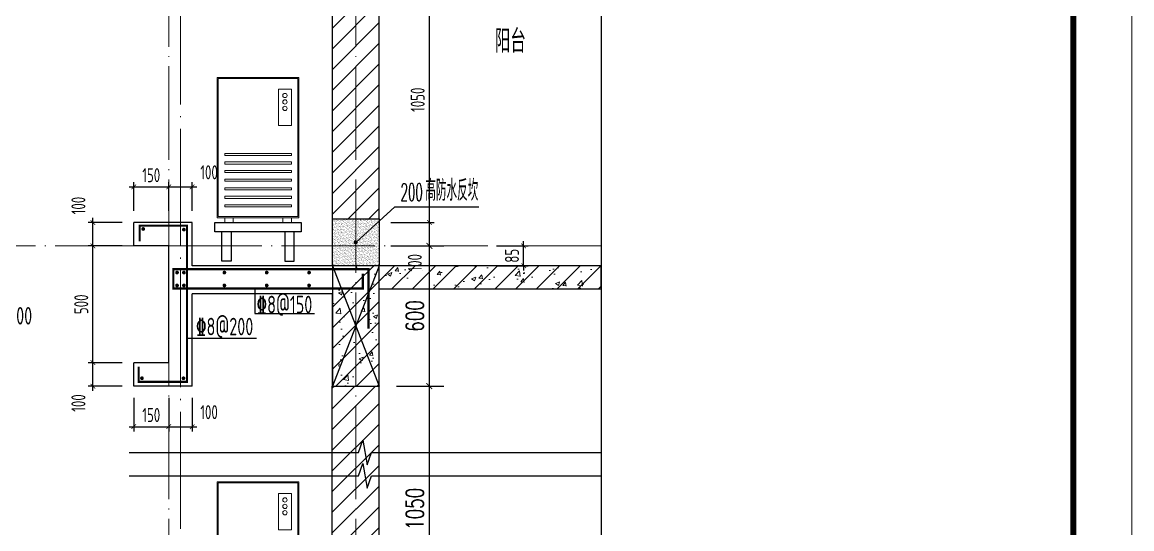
# Model space of a CAD drawing. Extents: x -812054 to 22247, y -644080 to 1003627.
# Drawn here: x -104613 to -99865, y -219278 to -217111 of the extents above; entities that cross this region are included whole.
import ezdxf

# ---------------------------------------------------------------- set-up
doc = ezdxf.new("R2010")
doc.units = 0
doc.header["$LTSCALE"] = 1000
doc.linetypes.add('DOTE', pattern=[2.42, 2, -0.2, 0.02, -0.2])
doc.layers.get('0').update_dxf_attribs({"linetype": 'CONTINUOUS'})
doc.layers.get('DEFPOINTS').update_dxf_attribs({"linetype": 'CONTINUOUS'})
for name, color, linetype in [('DIM', 2, 'CONTINUOUS'), ('DIM_IDEN', 67, 'CONTINUOUS'), ('DIM_SYMB', 3, 'CONTINUOUS'), ('PUB_DIM', 3, 'CONTINUOUS'), ('PUB_TEXT', 2, 'CONTINUOUS'), ('REIN', 6, 'CONTINUOUS'), ('S-大样-砼线', 7, 'CONTINUOUS'), ('S-引出线', 40, 'CONTINUOUS'), ('TEXT', 2, 'CONTINUOUS'), ('WALL', 5, 'CONTINUOUS'), ('空调外机', 8, 'CONTINUOUS'), ('立面-看线', 251, 'CONTINUOUS')]:
    doc.layers.add(name, color=color, linetype=linetype)
for name, color, linetype, lineweight in [('DOTE', 19, 'DOTE', 9), ('PUB_HATCH', 8, 'CONTINUOUS', 9), ('图框', 9, 'CONTINUOUS', 18), ('平面-空调室外机', 143, 'CONTINUOUS', 9)]:
    doc.layers.add(name, color=color, linetype=linetype, lineweight=lineweight)
doc.styles.add('_TCH_DIM_T3', font='SIMPLEX', dxfattribs={"width": 0.705882, "bigfont": 'GBCBIG'})
doc.styles.add('DIM_FONT_T3', font='SIMPLEX', dxfattribs={"width": 0.705882, "bigfont": 'GBCBIG'})
doc.styles.add('TSSD_DIMENSION', font='Tssdeng.shx', dxfattribs={"width": 0.7, "bigfont": 'tssdchn.shx'})
doc.styles.add('TSSD_REIN', font='tssdeng.shx', dxfattribs={"width": 0.7, "height": 300, "bigfont": 'tssdchn.shx'})
doc.dimstyles.new('_TCH_ARCH&&25', dxfattribs={"dimtxt": 74.375, "dimasz": 25, "dimexe": 62.5, "dimexo": 75, "dimgap": 25, "dimtad": 1, "dimdec": 0, "dimzin": 0, "dimdsep": 46, "dimtxsty": '_TCH_DIM_T3', "dimblk": 'ARCHTICK', "dimcen": 0.09, "dimclrt": 7, "dimazin": 0, "dimtfac": 1, "dimtdec": 0, "dimtix": 1, "dimtmove": 2, "dimatfit": 3, "dimldrblk": 'ARCHTICK', "dimfxl": 1, "dimtolj": 1, "dimtzin": 0, "dimarcsym": 0})
doc.dimstyles.new('TSSD_20_20', dxfattribs={"dimtxt": 60, "dimasz": 20, "dimexe": 20, "dimexo": 50, "dimgap": 20, "dimtad": 1, "dimdec": 0, "dimzin": 0, "dimdsep": 46, "dimtxsty": 'TSSD_DIMENSION', "dimblk": 'ARCHTICK', "dimblk1": 'ARCHTICK', "dimblk2": 'ARCHTICK', "dimcen": 0, "dimdle": 20, "dimclrt": 7, "dimadec": 0, "dimazin": 0, "dimtfac": 1, "dimtdec": 0, "dimtix": 1, "dimtmove": 2, "dimatfit": 3, "dimfxl": 1, "dimtolj": 1, "dimtzin": 0, "dimarcsym": 0})
pattern_1 = [(45, (-700045.335, -61224.87), (-44.194174, 44.194174), []), (50, (-700045.33, -61224.87), (179.315046, -15.688034), [18.75, -206.25]), (355, (-700045.33, -61224.87), (-34.687833, 188.048033), [15, -165]), (100.4514, (-700030.4, -61226.18), (144.627345, 172.359886), [15.93505, -175.28553]), (46.1842, (-700045.33, -61174.87), (266.81026, -41.37975), [28.125, -309.375]), (96.6356, (-700023.1, -61178.32), (233.66568, 243.52947), [23.90257, -262.92825]), (351.1842, (-700045.33, -61174.87), (233.66549, 243.52965), [22.5, -247.5]), (21, (-700020.33, -61187.37), (149.226763, -100.654723), [18.75, -206.25]), (326, (-700020.33, -61187.37), (60.828833, 181.28751), [15, -165]), (71.4514, (-700007.9, -61195.76), (210.055657, 80.632624), [15.93505, -175.28553]), (37.5, (-700045.335, -61224.87), (3.039964, 83.2234635), [0, -163, 0, -167.5, 0, -165.625]), (7.5, (-700045.335, -61224.87), (65.767384, 98.602928), [0, -95.5, 0, -159.25, 0, -63.125]), (327.5, (-700101.085, -61224.87), (133.455609, -5.638718), [0, -62.5, 0, -195, 0, -258.75]), (317.5, (-700126.08, -61224.87), (145.796542, 25.026246), [0, -81.25, 0, -129.5, 0, -183.75])]

# ---------------------------------------------------------------- blocks, each defined once
blk = doc.blocks.new('GFDDDDRG')
at = {"layer": '图框'}
blk.add_lwpolyline([(923309.8, -107437), (923309.8, -159999.5), (893609.8, -159999.5), (893609.8, -107437)], close=True, dxfattribs=at)
blk.add_lwpolyline([(923309.8, -107437), (923309.8, -159999.5), (893609.8, -159999.5), (893609.8, -107437)], close=True, dxfattribs=at)
at = {"layer": '图框', "const_width": 50}
blk.add_lwpolyline([(894109.8, -159499.5), (922809.8, -159499.5), (922809.8, -108687), (894109.8, -108687)], close=True, dxfattribs=at)
blk = doc.blocks.new('kongtiao')
for p, q in [((-338.7, 49), (-338.7, -550.8)), ((11, 49), (-338.7, 49)), ((11, -550.8), (11, 49)), ((-334.1, 44.4), (-334.1, -546.2)), ((6.4, 44.4), (-334.1, 44.4)), ((6.4, -546.2), (6.4, 44.4)), ((-76.2, -0.5), (-76.2, -156.5)), ((-21.1, -0.5), (-76.2, -0.5)), ((-21.1, -156.5), (-21.1, -0.5)), ((-76.2, -156.5), (-21.1, -156.5)), ((-338.7, -550.8), (11, -550.8)), ((-334.1, -546.2), (6.4, -546.2)), ((-306.6, -550.8), (-306.6, -571.2)), ((-269.8, -571.2), (-269.8, -550.8)), ((-57.9, -571.2), (-57.9, -550.8)), ((-21.1, -550.8), (-21.1, -571.2)), ((-306.6, -571.2), (-269.8, -571.2)), ((-21.1, -571.2), (-57.9, -571.2))]:
    blk.add_line(p, q)
for points in [[(-306.6, -275.4), (-21.1, -275.4), (-21.1, -284.6), (-306.6, -284.6)], [(-306.6, -312.1), (-21.1, -312.1), (-21.1, -321.3), (-306.6, -321.3)], [(-306.6, -348.8), (-21.1, -348.8), (-21.1, -358), (-306.6, -358)], [(-306.6, -385.6), (-21.1, -385.6), (-21.1, -394.7), (-306.6, -394.7)], [(-306.6, -422.3), (-21.1, -422.3), (-21.1, -431.5), (-306.6, -431.5)], [(-306.6, -459), (-21.1, -459), (-21.1, -468.2), (-306.6, -468.2)], [(-306.6, -495.7), (-21.1, -495.7), (-21.1, -504.9), (-306.6, -504.9)]]:
    blk.add_lwpolyline(points, close=True)
for centre in [(-48.7, -28), (-48.7, -55.6), (-48.7, -83.1)]:
    blk.add_circle(centre, 9.18)
blk = doc.blocks.new('_ArchTick')
at = {"color": 0, "linetype": 'ByBlock', "const_width": 0.15}
blk.add_lwpolyline([(-0.5, -0.5), (0.5, 0.5)], dxfattribs=at)
blk = doc.blocks.new('*D2561')
at = {"layer": 'DEFPOINTS', "color": 0, "transparency": 16777216}
for p in [(895181.9, -114386.1), (895397.2, -114386.1), (895181.9, -114986.1)]:
    blk.add_point(p, dxfattribs=at)
at = {"layer": 'PUB_DIM', "color": 0, "lineweight": -2, "transparency": 16777216}
for p, q in [((895256.9, -114386.1), (895459.7, -114386.1)), ((895397.2, -114986.1), (895397.2, -114386.1)), ((895256.9, -114986.1), (895459.7, -114986.1))]:
    blk.add_line(p, q, dxfattribs=at)
at = {"layer": 'PUB_DIM', "color": 0, "lineweight": -2, "transparency": 16777216, "xscale": 25, "yscale": 25, "zscale": 25}
for p, rotation in [((895397.2, -114386.1), 90), ((895397.2, -114986.1), 270)]:
    blk.add_blockref('_ArchTick', p, dxfattribs=dict(at, rotation=rotation))
at = {"layer": 'PUB_DIM', "color": 7, "transparency": 16777216, "insert": (895335, -114686.1), "char_height": 74.38, "attachment_point": 5, "rotation": 90, "style": '_TCH_DIM_T3'}
blk.add_mtext('\\A1;600', dxfattribs=at)
blk = doc.blocks.new('*D2562')
at = {"layer": 'DEFPOINTS', "color": 0, "transparency": 16777216}
for p in [(895181.9, -114986.1), (895397.2, -114986.1), (895181.9, -116036.1)]:
    blk.add_point(p, dxfattribs=at)
at = {"layer": 'PUB_DIM', "color": 0, "lineweight": -2, "transparency": 16777216}
for p, q in [((895256.9, -114986.1), (895459.7, -114986.1)), ((895397.2, -116036.1), (895397.2, -114986.1)), ((895256.9, -116036.1), (895459.7, -116036.1))]:
    blk.add_line(p, q, dxfattribs=at)
at = {"layer": 'PUB_DIM', "color": 0, "lineweight": -2, "transparency": 16777216, "xscale": 25, "yscale": 25, "zscale": 25}
for p, rotation in [((895397.2, -114986.1), 90), ((895397.2, -116036.1), 270)]:
    blk.add_blockref('_ArchTick', p, dxfattribs=dict(at, rotation=rotation))
at = {"layer": 'PUB_DIM', "color": 7, "transparency": 16777216, "insert": (895335, -115511.1), "char_height": 74.38, "attachment_point": 5, "rotation": 90, "style": '_TCH_DIM_T3'}
blk.add_mtext('\\A1;1050', dxfattribs=at)
blk = doc.blocks.new('*D3082')
at = {"layer": 'DEFPOINTS', "color": 0, "transparency": 16777216}
for p in [(-103986.1, -217815.6), (-104136.1, -217967.9), (-103986.1, -217967.9)]:
    blk.add_point(p, dxfattribs=at)
at = {"layer": 'DIM', "color": 0, "lineweight": -2, "transparency": 16777216}
for p, q in [((-104156.1, -217815.6), (-103966.1, -217815.6)), ((-104136.1, -217917.9), (-104136.1, -217795.6)), ((-103986.1, -217917.9), (-103986.1, -217795.6))]:
    blk.add_line(p, q, dxfattribs=at)
at = {"layer": 'DIM', "color": 0, "lineweight": -2, "transparency": 16777216, "xscale": 20, "yscale": 20, "zscale": 20, "rotation": 180}
blk.add_blockref('_ArchTick', (-104136.1, -217815.6), dxfattribs=at)
at = {"layer": 'DIM', "color": 0, "lineweight": -2, "transparency": 16777216, "xscale": 20, "yscale": 20, "zscale": 20}
blk.add_blockref('_ArchTick', (-103986.1, -217815.6), dxfattribs=at)
at = {"layer": 'DIM', "color": 7, "transparency": 16777216, "insert": (-104061.1, -217765.6), "char_height": 60, "attachment_point": 5, "style": 'TSSD_DIMENSION'}
blk.add_mtext('\\A1;150', dxfattribs=at)
blk = doc.blocks.new('*D3083')
at = {"layer": 'DEFPOINTS', "color": 0, "transparency": 16777216}
for p in [(-103886.1, -217815.6), (-103986.1, -217967.9), (-103886.1, -217967.9)]:
    blk.add_point(p, dxfattribs=at)
at = {"layer": 'DIM', "color": 0, "lineweight": -2, "transparency": 16777216}
for p, q in [((-104006.1, -217815.6), (-103866.1, -217815.6)), ((-103986.1, -217917.9), (-103986.1, -217795.6)), ((-103886.1, -217917.9), (-103886.1, -217795.6))]:
    blk.add_line(p, q, dxfattribs=at)
at = {"layer": 'DIM', "color": 0, "lineweight": -2, "transparency": 16777216, "xscale": 20, "yscale": 20, "zscale": 20, "rotation": 180}
blk.add_blockref('_ArchTick', (-103986.1, -217815.6), dxfattribs=at)
at = {"layer": 'DIM', "color": 0, "lineweight": -2, "transparency": 16777216, "xscale": 20, "yscale": 20, "zscale": 20}
blk.add_blockref('_ArchTick', (-103886.1, -217815.6), dxfattribs=at)
at = {"layer": 'DIM', "color": 7, "transparency": 16777216, "insert": (-103813.7, -217753.4), "char_height": 60, "attachment_point": 5, "style": 'TSSD_DIMENSION'}
blk.add_mtext('\\A1;100', dxfattribs=at)
blk = doc.blocks.new('*D3084')
at = {"layer": 'DEFPOINTS', "color": 0, "transparency": 16777216}
for p in [(-104136.1, -218667.9), (-103986.1, -218667.9), (-103986.1, -218841.6)]:
    blk.add_point(p, dxfattribs=at)
at = {"layer": 'DIM', "color": 0, "lineweight": -2, "transparency": 16777216}
for p, q in [((-104136.1, -218717.9), (-104136.1, -218861.6)), ((-103986.1, -218717.9), (-103986.1, -218861.6)), ((-104156.1, -218841.6), (-103966.1, -218841.6))]:
    blk.add_line(p, q, dxfattribs=at)
at = {"layer": 'DIM', "color": 0, "lineweight": -2, "transparency": 16777216, "xscale": 20, "yscale": 20, "zscale": 20, "rotation": 180}
blk.add_blockref('_ArchTick', (-104136.1, -218841.6), dxfattribs=at)
at = {"layer": 'DIM', "color": 0, "lineweight": -2, "transparency": 16777216, "xscale": 20, "yscale": 20, "zscale": 20}
blk.add_blockref('_ArchTick', (-103986.1, -218841.6), dxfattribs=at)
at = {"layer": 'DIM', "color": 7, "transparency": 16777216, "insert": (-104061.1, -218791.6), "char_height": 60, "attachment_point": 5, "style": 'TSSD_DIMENSION'}
blk.add_mtext('\\A1;150', dxfattribs=at)
blk = doc.blocks.new('*D3085')
at = {"layer": 'DEFPOINTS', "color": 0, "transparency": 16777216}
for p in [(-103986.1, -218667.9), (-103886.1, -218667.9), (-103886.1, -218841.6)]:
    blk.add_point(p, dxfattribs=at)
at = {"layer": 'DIM', "color": 0, "lineweight": -2, "transparency": 16777216}
for p, q in [((-103986.1, -218717.9), (-103986.1, -218861.6)), ((-103886.1, -218717.9), (-103886.1, -218861.6)), ((-104006.1, -218841.6), (-103866.1, -218841.6))]:
    blk.add_line(p, q, dxfattribs=at)
at = {"layer": 'DIM', "color": 0, "lineweight": -2, "transparency": 16777216, "xscale": 20, "yscale": 20, "zscale": 20, "rotation": 180}
blk.add_blockref('_ArchTick', (-103986.1, -218841.6), dxfattribs=at)
at = {"layer": 'DIM', "color": 0, "lineweight": -2, "transparency": 16777216, "xscale": 20, "yscale": 20, "zscale": 20}
blk.add_blockref('_ArchTick', (-103886.1, -218841.6), dxfattribs=at)
at = {"layer": 'DIM', "color": 7, "transparency": 16777216, "insert": (-103813.7, -218779.4), "char_height": 60, "attachment_point": 5, "style": 'TSSD_DIMENSION'}
blk.add_mtext('\\A1;100', dxfattribs=at)
blk = doc.blocks.new('*D3086')
at = {"layer": 'DEFPOINTS', "color": 0, "transparency": 16777216}
for p in [(-104310.7, -217967.9), (-104136.1, -217967.9), (-104136.1, -218067.9)]:
    blk.add_point(p, dxfattribs=at)
at = {"layer": 'DIM', "color": 0, "lineweight": -2, "transparency": 16777216}
for p, q in [((-104310.7, -218087.9), (-104310.7, -217947.9)), ((-104186.1, -217967.9), (-104330.7, -217967.9)), ((-104186.1, -218067.9), (-104330.7, -218067.9))]:
    blk.add_line(p, q, dxfattribs=at)
at = {"layer": 'DIM', "color": 0, "lineweight": -2, "transparency": 16777216, "xscale": 20, "yscale": 20, "zscale": 20}
for p, rotation in [((-104310.7, -217967.9), 90), ((-104310.7, -218067.9), 270)]:
    blk.add_blockref('_ArchTick', p, dxfattribs=dict(at, rotation=rotation))
at = {"layer": 'DIM', "color": 7, "transparency": 16777216, "insert": (-104372.9, -217895.5), "char_height": 60, "attachment_point": 5, "rotation": 90, "style": 'TSSD_DIMENSION'}
blk.add_mtext('\\A1;100', dxfattribs=at)
blk = doc.blocks.new('*D3087')
at = {"layer": 'DEFPOINTS', "color": 0, "transparency": 16777216}
for p in [(-104310.7, -218067.9), (-104136.1, -218067.9), (-104136.1, -218567.9)]:
    blk.add_point(p, dxfattribs=at)
at = {"layer": 'DIM', "color": 0, "lineweight": -2, "transparency": 16777216}
for p, q in [((-104310.7, -218587.9), (-104310.7, -218047.9)), ((-104186.1, -218067.9), (-104330.7, -218067.9)), ((-104186.1, -218567.9), (-104330.7, -218567.9))]:
    blk.add_line(p, q, dxfattribs=at)
at = {"layer": 'DIM', "color": 0, "lineweight": -2, "transparency": 16777216, "xscale": 20, "yscale": 20, "zscale": 20}
for p, rotation in [((-104310.7, -218067.9), 90), ((-104310.7, -218567.9), 270)]:
    blk.add_blockref('_ArchTick', p, dxfattribs=dict(at, rotation=rotation))
at = {"layer": 'DIM', "color": 7, "transparency": 16777216, "insert": (-104360.7, -218317.9), "char_height": 60, "attachment_point": 5, "rotation": 90, "style": 'TSSD_DIMENSION'}
blk.add_mtext('\\A1;500', dxfattribs=at)
blk = doc.blocks.new('*D3088')
at = {"layer": 'DEFPOINTS', "color": 0, "transparency": 16777216}
for p in [(-104310.7, -218567.9), (-104136.1, -218567.9), (-104136.1, -218667.9)]:
    blk.add_point(p, dxfattribs=at)
at = {"layer": 'DIM', "color": 0, "lineweight": -2, "transparency": 16777216}
for p, q in [((-104186.1, -218567.9), (-104330.7, -218567.9)), ((-104310.7, -218687.9), (-104310.7, -218547.9)), ((-104186.1, -218667.9), (-104330.7, -218667.9))]:
    blk.add_line(p, q, dxfattribs=at)
at = {"layer": 'DIM', "color": 0, "lineweight": -2, "transparency": 16777216, "xscale": 20, "yscale": 20, "zscale": 20}
for p, rotation in [((-104310.7, -218567.9), 90), ((-104310.7, -218667.9), 270)]:
    blk.add_blockref('_ArchTick', p, dxfattribs=dict(at, rotation=rotation))
at = {"layer": 'DIM', "color": 7, "transparency": 16777216, "insert": (-104372.9, -218740.3), "char_height": 60, "attachment_point": 5, "rotation": 90, "style": 'TSSD_DIMENSION'}
blk.add_mtext('\\A1;100', dxfattribs=at)
blk = doc.blocks.new('*D3089')
at = {"layer": 'DEFPOINTS', "color": 0, "transparency": 16777216}
for p in [(-102633.5, -218067.9), (-102467.5, -218067.9), (-102633.5, -218152.9)]:
    blk.add_point(p, dxfattribs=at)
at = {"layer": 'DIM', "color": 0, "lineweight": -2, "transparency": 16777216}
for p, q in [((-102467.5, -218067.9), (-102467.5, -218047.9)), ((-102583.5, -218067.9), (-102447.5, -218067.9)), ((-102467.5, -218152.9), (-102467.5, -218067.9)), ((-102583.5, -218152.9), (-102447.5, -218152.9)), ((-102467.5, -218152.9), (-102467.5, -218172.9))]:
    blk.add_line(p, q, dxfattribs=at)
at = {"layer": 'DIM', "color": 0, "lineweight": -2, "transparency": 16777216, "xscale": 20, "yscale": 20, "zscale": 20}
for p, rotation in [((-102467.5, -218067.9), 270), ((-102467.5, -218152.9), 90)]:
    blk.add_blockref('_ArchTick', p, dxfattribs=dict(at, rotation=rotation))
at = {"layer": 'DIM', "color": 7, "transparency": 16777216, "insert": (-102517.5, -218110.4), "char_height": 60, "attachment_point": 5, "rotation": 90, "style": 'TSSD_DIMENSION'}
blk.add_mtext('\\A1;85', dxfattribs=at)
blk = doc.blocks.new('*D3096')
at = {"layer": 'DEFPOINTS', "color": 0, "transparency": 16777216}
for p in [(-103086.1, -216917.9), (-102870.9, -216917.9), (-103086.1, -217967.9)]:
    blk.add_point(p, dxfattribs=at)
at = {"layer": 'DIM', "color": 0, "lineweight": -2, "transparency": 16777216}
for p, q in [((-102870.9, -217987.9), (-102870.9, -216897.9)), ((-103036.1, -216917.9), (-102850.9, -216917.9)), ((-103036.1, -217967.9), (-102850.9, -217967.9))]:
    blk.add_line(p, q, dxfattribs=at)
at = {"layer": 'DIM', "color": 0, "lineweight": -2, "transparency": 16777216, "xscale": 20, "yscale": 20, "zscale": 20}
for p, rotation in [((-102870.9, -216917.9), 90), ((-102870.9, -217967.9), 270)]:
    blk.add_blockref('_ArchTick', p, dxfattribs=dict(at, rotation=rotation))
at = {"layer": 'DIM', "color": 7, "transparency": 16777216, "insert": (-102920.9, -217442.9), "char_height": 60, "attachment_point": 5, "rotation": 90, "style": 'TSSD_DIMENSION'}
blk.add_mtext('\\A1;1050', dxfattribs=at)
blk = doc.blocks.new('*D3097')
at = {"layer": 'DEFPOINTS', "color": 0, "transparency": 16777216}
for p in [(-103086.1, -217967.9), (-102870.9, -217967.9), (-103086.1, -218067.9)]:
    blk.add_point(p, dxfattribs=at)
at = {"layer": 'DIM', "color": 0, "lineweight": -2, "transparency": 16777216}
for p, q in [((-102870.9, -218087.9), (-102870.9, -217947.9)), ((-103036.1, -217967.9), (-102850.9, -217967.9)), ((-103036.1, -218067.9), (-102850.9, -218067.9))]:
    blk.add_line(p, q, dxfattribs=at)
at = {"layer": 'DIM', "color": 0, "lineweight": -2, "transparency": 16777216, "xscale": 20, "yscale": 20, "zscale": 20}
for p, rotation in [((-102870.9, -217967.9), 90), ((-102870.9, -218067.9), 270)]:
    blk.add_blockref('_ArchTick', p, dxfattribs=dict(at, rotation=rotation))
at = {"layer": 'DIM', "color": 7, "transparency": 16777216, "insert": (-102933.1, -218140.3), "char_height": 60, "attachment_point": 5, "rotation": 90, "style": 'TSSD_DIMENSION'}
blk.add_mtext('\\A1;100', dxfattribs=at)
blk = doc.blocks.new('20210809.02275603')
at = {"layer": 'REIN', "const_width": 9}
for points in [[(88254.7, 67181.9), (88254.7, 67248.8), (88457.1, 67248.8), (88457.1, 66580.9), (88250.3, 66580.9), (88250.3, 66645.6)], [(89233.9, 66808.4), (89233.9, 67063.1), (88398.8, 67063.1), (88398.8, 66980.3), (89209.6, 66980.3), (89209.6, 67044.5)]]:
    blk.add_lwpolyline(points, dxfattribs=at)
at = {"layer": 'REIN', "const_width": 8}
for points in [[(88265.7, 67235, 1), (88273.7, 67235, 1)], [(88439.8, 67232.2, 1), (88447.8, 67232.2, 1)], [(88410.4, 67048.5, 1), (88418.4, 67048.5, 1)], [(88439.8, 67048.5, 1), (88447.8, 67048.5, 1)], [(88613, 67048.5, 1), (88621, 67048.5, 1)], [(88794.1, 67048.5, 1), (88802.1, 67048.5, 1)], [(88975.4, 67048.5, 1), (88983.4, 67048.5, 1)], [(88410.4, 66993.5, 1), (88418.4, 66993.5, 1)], [(88439.8, 66993.5, 1), (88447.8, 66993.5, 1)], [(88613, 66993.5, 1), (88621, 66993.5, 1)], [(88794.1, 66993.5, 1), (88802.1, 66993.5, 1)], [(88975.4, 66993.5, 1), (88983.4, 66993.5, 1)], [(88260.3, 66596.4, 1), (88268.3, 66596.4, 1)], [(88438, 66596.4, 1), (88446, 66596.4, 1)]]:
    blk.add_lwpolyline(points, format="xyb", close=True, dxfattribs=at)
at = {"layer": 'S-引出线'}
blk.add_line((88457.1, 66768.4), (88755, 66768.4), dxfattribs=at)
blk.add_lwpolyline([(88746.9, 66980.3), (88746.9, 66873.3), (89002.9, 66873.3)], dxfattribs=at)
at = {"layer": 'TEXT', "style": 'TSSD_REIN', "width": 0.7}
for s, p in [('%%1328@150', (88755.1, 66874.3)), ('未注明分布钢筋为%%1326@200', (87152, 66826.2)), ('\x848@200', (88495.7, 66780.1))]:
    blk.add_text(s, height=75, rotation=0, dxfattribs=at).set_placement(p)
blk = doc.blocks.new('20210902.15310781')
at = {"layer": 'DOTE', "color": 1, "linetype": 'DOTE', "ltscale": 0.2}
for p, q in [((86029, -133245.9), (86029, -113645.9)), ((86829, -133245.9), (86829, -113645.9)), ((87879, -120545.9), (84878.9, -120545.9))]:
    blk.add_line(p, q, dxfattribs=at)
at = {"layer": 'DOTE', "ltscale": 0.25}
blk.add_line((86079, -132645.9), (86079, -116832.2), dxfattribs=at)
blk = doc.blocks.new('VBCVBCBCBF')
at = {"layer": 'PUB_HATCH'}
h = blk.add_hatch(dxfattribs=at)
h.set_pattern_fill('普通砖', color=256, scale=25, style=0)
h.set_pattern_definition([(45, (0, 44.88), (-44.1941915, 44.1941915), [])])
h.paths.add_polyline_path([(894981.9, -115836.1), (895181.9, -115836.1), (895181.9, -114986.1), (894981.9, -114986.1)])
at = {"layer": 'WALL'}
for p, q in [((894981.9, -115836.1), (894981.9, -114986.1)), ((894981.9, -114986.1), (895181.9, -114986.1)), ((895181.9, -115836.1), (895181.9, -114986.1))]:
    blk.add_line(p, q, dxfattribs=at)
at = {"layer": '平面-空调室外机'}
blk.add_blockref('kongtiao', (894827.8, -115444.9), dxfattribs=at)
at = {"layer": 'PUB_DIM'}
for p1, p2, picture, middle in [((895181.9, -114986.1), (895181.9, -114386.1), '*D2561', (895335, -114686.1)), ((895181.9, -116036.1), (895181.9, -114986.1), '*D2562', (895335, -115511.1))]:
    dim = blk.add_aligned_dim(p1=p1, p2=p2, distance=-215.2, dimstyle='_TCH_ARCH&&25', dxfattribs=at)
    dim.commit()
    dim.dimension.update_dxf_attribs({"geometry": picture, "text_midpoint": middle})

msp = doc.modelspace()

# ---------------------------------------------------------------- hatches: boundary and pattern name
at = {"layer": 'PUB_HATCH'}
h = msp.add_hatch(dxfattribs=at)
h.set_pattern_fill('普通砖', color=256, scale=25, style=0)
h.set_pattern_definition([(45, (-700045.335, -61179.99), (-44.1941915, 44.1941915), [])])
h.paths.add_polyline_path([(-103086.14, -217952.9), (-103086.14, -216917.9), (-103286.14, -216917.9), (-103286.14, -217952.9)])
h = msp.add_hatch(dxfattribs=at)
h.set_pattern_fill('钢筋混凝土', color=256, scale=25, style=0)
h.set_pattern_definition(pattern_1)
h.paths.add_polyline_path([(-102136.14, -218152.9), (-103186.14, -218152.9), (-103186.14, -218219.57), (-103086.14, -218252.9), (-102136.14, -218252.9)])
h = msp.add_hatch(dxfattribs=at)
h.set_pattern_fill('钢筋混凝土', color=256, scale=25, style=0)
h.set_pattern_definition(pattern_1)
h.paths.add_polyline_path([(-103086.14, -218667.9), (-103086.14, -218252.9), (-103186.14, -218219.57), (-103286.14, -218252.9), (-103286.14, -218667.9)])
at = {"layer": '立面-看线'}
h = msp.add_hatch(dxfattribs=at)
h.set_pattern_fill('碎沙', color=256, scale=4)
h.set_pattern_definition([(37.5, (-904339.3776, -603514.854), (-0.32000626, 9.78826475), [0, -7.7216, 0, -8.636, 0, -8.255]), (7.5, (-904339.378, -603514.854), (8.99046566, 14.33650201), [0, -4.1656, 0, -6.9596, 0, -2.667]), (327.5, (-904345.626, -603514.854), (15.819847405, 0.02874369), [0, -2.54, 0, -9.144, 0, -11.938]), (317.5, (-904345.626, -603514.854), (15.27112905, 4.45858647), [0, -1.27, 0, -5.9944, 0, -6.858])])
h.paths.add_polyline_path([(-103286.14, -218152.9), (-103086.14, -218152.9), (-103086.14, -217952.9), (-103286.14, -217952.9)])

# ---------------------------------------------------------------- linework, layer by layer
at = {"layer": 'DIM_IDEN'}
for p, q in [((-103186.14, -218052.9), (-103019.33, -217901.38)), ((-103019.33, -217901.38), (-102659.15, -217901.38))]:
    msp.add_line(p, q, dxfattribs=at)
at = {"layer": 'DIM_IDEN', "const_width": 8.33}
msp.add_lwpolyline([(-103189.22, -218055.7, 1), (-103183.05, -218050.1, 1)], format="xyb", close=True, dxfattribs=at)
at = {"layer": 'DIM_SYMB'}
msp.add_lwpolyline([(-102136.14, -211747.9), (-102136.14, -221379.78), (-102083.64, -221398.89), (-102188.64, -221417.4), (-102136.14, -221436.03), (-102136.14, -231067.9)], dxfattribs=at)
at = {"layer": 'DIM_SYMB', "color": 5}
for points in [[(-104156.14, -218951.75), (-103174.26, -218951.75), (-103155.15, -218899.25), (-103136.64, -219004.25), (-103118.01, -218951.75), (-102136.14, -218951.75)], [(-104156.14, -219051.75), (-103174.26, -219051.75), (-103155.15, -218999.25), (-103136.64, -219104.25), (-103118.01, -219051.75), (-102136.14, -219051.75)]]:
    msp.add_lwpolyline(points, dxfattribs=at)
at = {"layer": 'S-大样-砼线'}
for p, q in [((-103286.14, -218152.9), (-103086.14, -218667.9)), ((-103086.13, -218152.9), (-103286.13, -218667.9))]:
    msp.add_line(p, q, dxfattribs=at)
msp.add_lwpolyline([(-103086.14, -218152.9), (-103286.14, -218152.9), (-103286.14, -218667.9), (-103086.14, -218667.9)], close=True, dxfattribs=at)
at = {"layer": 'WALL'}
for p, q in [((-103286.14, -217952.9), (-103286.14, -216917.9)), ((-103086.14, -217952.9), (-103086.14, -216917.9)), ((-103286.14, -217952.9), (-103086.14, -217952.9)), ((-103886.14, -217967.89), (-104136.14, -217967.89)), ((-104136.14, -218067.89), (-104136.14, -217967.89)), ((-103886.14, -218152.9), (-103886.14, -217967.89)), ((-103986.14, -218067.89), (-104136.14, -218067.89)), ((-103986.14, -218152.9), (-103986.14, -218067.89)), ((-103986.14, -218567.91), (-103986.14, -218152.9)), ((-103186.14, -218152.9), (-103886.14, -218152.9)), ((-102136.14, -218152.9), (-103186.14, -218152.9)), ((-102136.14, -218252.9), (-102136.14, -218152.9)), ((-103886.14, -218667.91), (-103886.14, -218272.9)), ((-103286.14, -218272.9), (-103886.14, -218272.9)), ((-103286.14, -218667.9), (-103286.14, -218272.9)), ((-102136.14, -218252.9), (-103086.14, -218252.9)), ((-103086.14, -218667.9), (-103086.14, -218252.9)), ((-103986.14, -218567.91), (-104136.14, -218567.91)), ((-104136.14, -218667.91), (-104136.14, -218567.91)), ((-103886.14, -218667.91), (-104136.14, -218667.91)), ((-103286.14, -218667.9), (-103086.14, -218667.9))]:
    msp.add_line(p, q, dxfattribs=at)
msp.add_lwpolyline([(-103286.14, -217952.9), (-103086.14, -217952.9), (-103086.14, -218152.9), (-103286.14, -218152.9)], close=True, dxfattribs=at)
at = {"layer": '空调外机', "linetype": 'Continuous'}
msp.add_lwpolyline([(-103419.13, -218007.91), (-103789.13, -218007.91), (-103789.13, -217967.91), (-103419.13, -217967.91)], close=True, dxfattribs=at)
for points in [[(-103719.13, -218007.91), (-103719.13, -218132.9), (-103759.13, -218132.9), (-103759.13, -218007.91)], [(-103489.13, -218007.91), (-103489.13, -218132.9), (-103449.13, -218132.9), (-103449.13, -218007.91)]]:
    msp.add_lwpolyline(points, dxfattribs=at)

# ---------------------------------------------------------------- block references
at = {"xscale": 0.5, "yscale": 0.5, "zscale": 0.5}
msp.add_blockref('GFDDDDRG', (-561519.72, -154941.4), dxfattribs=at)
msp.add_blockref('VBCVBCBCBF', (-998268.08, -103681.82))
at = {"layer": 'DOTE'}
msp.add_blockref('20210902.15310781', (-190015.18, -97522.01), dxfattribs=at)
at = {"layer": 'REIN'}
msp.add_blockref('20210809.02275603', (-192365.13, -285230.72), dxfattribs=at)
at = {"layer": '平面-空调室外机'}
msp.add_blockref('kongtiao', (-103440.29, -217396.75), dxfattribs=at)

# ---------------------------------------------------------------- texts
at = {"layer": 'PUB_TEXT'}
for s, height, style, width, p in [('阳台', 100, 'TSSD_REIN', 0.7, (-102590.81, -217242.28)), ('200', 74.375, 'DIM_FONT_T3', 0.49827, (-102994.32, -217875.13)), ('高防水反坎', 89.362, 'DIM_FONT_T3', 0.705882, (-102888.44, -217875.13))]:
    msp.add_text(s, height=height, dxfattribs=dict(at, style=style, width=width)).set_placement(p)

# ---------------------------------------------------------------- dimensions: what is measured, and where the dimension line sits
at = {"layer": 'DIM'}
for p1, p2, distance, picture, middle in [((-103086.14, -217967.9), (-103086.14, -216917.9), -215.2, '*D3096', (-102920.93, -217442.9)), ((-104136.14, -217967.89), (-103986.14, -217967.89), 152.32, '*D3082', (-104061.14, -217765.57)), ((-104136.14, -218567.91), (-104136.14, -218067.91), 174.61, '*D3087', (-104360.75, -218317.91)), ((-102633.46, -218152.9), (-102633.46, -218067.9), -165.96, '*D3089', (-102517.5, -218110.4)), ((-104136.14, -218667.91), (-103986.14, -218667.91), -173.71, '*D3084', (-104061.14, -218791.63))]:
    dim = msp.add_aligned_dim(p1=p1, p2=p2, distance=distance, dimstyle='TSSD_20_20', dxfattribs=at)
    dim.commit()
    dim.dimension.update_dxf_attribs({"geometry": picture, "text_midpoint": middle})
for base, p1, p2, angle, picture, middle in [((-103886.14, -217815.57), (-103986.14, -217967.89), (-103886.14, -217967.89), 360, '*D3083', (-103813.72, -217753.38)), ((-104310.75, -217967.91), (-104136.14, -218067.91), (-104136.14, -217967.91), 90, '*D3086', (-104372.94, -217895.5)), ((-102870.93, -217967.9), (-103086.14, -218067.9), (-103086.14, -217967.9), 90, '*D3097', (-102933.12, -218140.32)), ((-104310.75, -218567.91), (-104136.14, -218667.91), (-104136.14, -218567.91), 90, '*D3088', (-104372.94, -218740.33)), ((-103886.14, -218841.63), (-103986.14, -218667.91), (-103886.14, -218667.91), 360, '*D3085', (-103813.72, -218779.44))]:
    dim = msp.add_linear_dim(base=base, p1=p1, p2=p2, angle=angle, dimstyle='TSSD_20_20', dxfattribs=at)
    dim.commit()
    dim.dimension.update_dxf_attribs({"geometry": picture, "text_midpoint": middle, "dimtype": 161})

doc.saveas('drawing.dxf')
